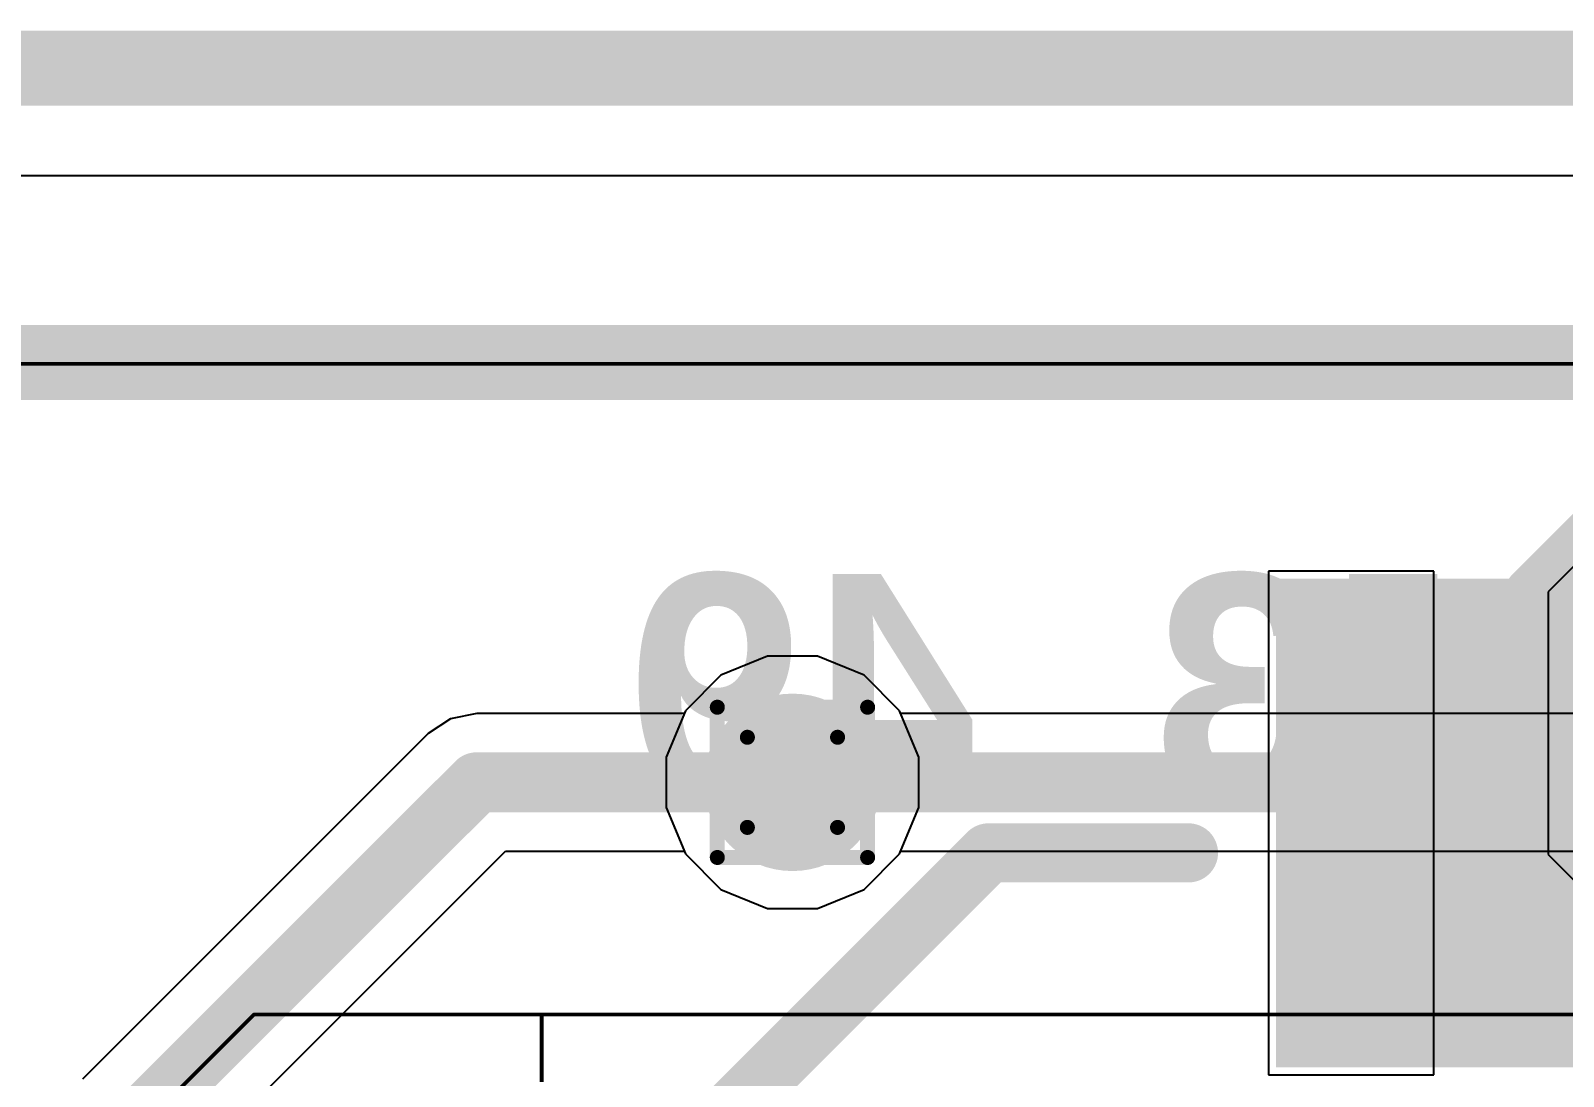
# Model space of a CAD drawing. Header units: inches. Extents: x -11 to 5433, y -4 to 5447.
# Drawn here: x 3.6 to 8.78, y 31.09 to 34.62 of the extents above; entities that cross this region are included whole.
import ezdxf

# ---------------------------------------------------------------- set-up
doc = ezdxf.new("R2010")
doc.units = ezdxf.units.IN
for name, color, linetype in [('Board_outline', 216, 'Continuous'), ('Bottom Layer', 5, 'Continuous'), ('Bottom Overlay', 54, 'Continuous'), ('Bottom Paste', 16, 'Continuous'), ('Bottom Solder', 6, 'Continuous'), ('Drill Drawing', 1, 'Continuous'), ('Ground', 16, 'Continuous'), ('Mechanical 4', 56, 'Continuous'), ('Power', 76, 'Continuous'), ('Top Layer', 1, 'Continuous'), ('Top Overlay', 2, 'Continuous'), ('Top Paste', 8, 'Continuous'), ('Top Solder', 216, 'Continuous'), ('Via Holes', 16, 'Continuous')]:
    doc.layers.add(name, color=color, linetype=linetype)
doc.styles.add('Arial_Bold', font='', dxfattribs={"height": 0.2})
doc.styles.get('Arial_Bold').set_extended_font_data('Arial', bold=True)

# ---------------------------------------------------------------- blocks, each defined once
blk = doc.blocks.new('T__________B_125')
at = {"layer": 'Bottom Layer'}
blk.add_hatch(color=5, dxfattribs=at).paths.add_polyline_path([(0.381, 0.762), (-0.381, 0.762), (-0.762, 0.381), (-0.762, -0.381), (-0.381, -0.762), (0.381, -0.762), (0.762, -0.381), (0.762, 0.381)])
at = {"layer": 'Bottom Paste'}
blk.add_hatch(color=16, dxfattribs=at).paths.add_polyline_path([(0.381, 0.762), (-0.381, 0.762), (-0.762, 0.381), (-0.762, -0.381), (-0.381, -0.762), (0.381, -0.762), (0.762, -0.381), (0.762, 0.381)])
at = {"layer": 'Bottom Solder'}
blk.add_hatch(color=6, dxfattribs=at).paths.add_polyline_path([(0.4318, 0.8636), (-0.4318, 0.8636), (-0.8636, 0.4318), (-0.8636, -0.4318), (-0.4318, -0.8636), (0.4318, -0.8636), (0.8636, -0.4318), (0.8636, 0.4318)])
at = {"layer": 'Bottom Overlay'}
for points in [[(-0.9398, 0.4318, 0.2, 0.2, 0), (-0.4318, 0.9398, 0.2, 0.2, 0)], [(-0.4318, 0.9398, 0.2, 0.2, 0), (0.4318, 0.9398, 0.2, 0.2, 0)], [(0.4318, 0.9398, 0.2, 0.2, 0), (0.9398, 0.4318, 0.2, 0.2, 0)], [(-0.9398, -0.4318, 0.2, 0.2, 0), (-0.9398, 0.4318, 0.2, 0.2, 0)], [(0.9398, -0.4318, 0.2, 0.2, 0), (0.9398, 0.4318, 0.2, 0.2, 0)], [(-0.9398, -0.4318, 0.2, 0.2, 0), (-0.4318, -0.9398, 0.2, 0.2, 0)], [(0.4318, -0.9398, 0.2, 0.2, 0), (0.9398, -0.4318, 0.2, 0.2, 0)], [(-0.4318, -0.9398, 0.2, 0.2, 0), (0.4318, -0.9398, 0.2, 0.2, 0)]]:
    blk.add_lwpolyline(points, format="xyseb", dxfattribs=at)
for points in [[(-0.4818, 0.9398, 0.1, 0.1, 1), (-0.3818, 0.9398, 0.1, 0.1, 1)], [(-0.4818, 0.9398, 0.1, 0.1, 1), (-0.3818, 0.9398, 0.1, 0.1, 1)], [(0.3818, 0.9398, 0.1, 0.1, 1), (0.4818, 0.9398, 0.1, 0.1, 1)], [(0.3818, 0.9398, 0.1, 0.1, 1), (0.4818, 0.9398, 0.1, 0.1, 1)], [(-0.9898, 0.4318, 0.1, 0.1, 1), (-0.8898, 0.4318, 0.1, 0.1, 1)], [(-0.9898, 0.4318, 0.1, 0.1, 1), (-0.8898, 0.4318, 0.1, 0.1, 1)], [(0.8898, 0.4318, 0.1, 0.1, 1), (0.9898, 0.4318, 0.1, 0.1, 1)], [(0.8898, 0.4318, 0.1, 0.1, 1), (0.9898, 0.4318, 0.1, 0.1, 1)], [(-0.9898, -0.4318, 0.1, 0.1, 1), (-0.8898, -0.4318, 0.1, 0.1, 1)], [(-0.9898, -0.4318, 0.1, 0.1, 1), (-0.8898, -0.4318, 0.1, 0.1, 1)], [(0.8898, -0.4318, 0.1, 0.1, 1), (0.9898, -0.4318, 0.1, 0.1, 1)], [(0.8898, -0.4318, 0.1, 0.1, 1), (0.9898, -0.4318, 0.1, 0.1, 1)], [(-0.4818, -0.9398, 0.1, 0.1, 1), (-0.3818, -0.9398, 0.1, 0.1, 1)], [(-0.4818, -0.9398, 0.1, 0.1, 1), (-0.3818, -0.9398, 0.1, 0.1, 1)], [(0.3818, -0.9398, 0.1, 0.1, 1), (0.4818, -0.9398, 0.1, 0.1, 1)], [(0.3818, -0.9398, 0.1, 0.1, 1), (0.4818, -0.9398, 0.1, 0.1, 1)]]:
    blk.add_lwpolyline(points, format="xyseb", close=True, dxfattribs=at)
blk = doc.blocks.new('QTH_030_01_L_D_A_K_TR_157')
at = {"layer": 'Top Layer'}
for points in [[(6.5975, -2.361), (6.9025, -2.361), (6.9025, -3.811), (6.5975, -3.811)], [(7.0975, -2.361), (7.4025, -2.361), (7.4025, -3.811), (7.0975, -3.811)]]:
    blk.add_hatch(color=1, dxfattribs=at).paths.add_polyline_path(points)
at = {"layer": 'Top Paste'}
for points in [[(6.5975, -2.361), (6.9025, -2.361), (6.9025, -3.811), (6.5975, -3.811)], [(7.0975, -2.361), (7.4025, -2.361), (7.4025, -3.811), (7.0975, -3.811)]]:
    blk.add_hatch(color=8, dxfattribs=at).paths.add_polyline_path(points)
at = {"layer": 'Top Solder'}
for points in [[(6.4959, -2.2594), (7.0041, -2.2594), (7.0041, -3.9126), (6.4959, -3.9126)], [(6.9959, -2.2594), (7.5041, -2.2594), (7.5041, -3.9126), (6.9959, -3.9126)]]:
    blk.add_hatch(color=216, dxfattribs=at).paths.add_polyline_path(points)
at = {"layer": 'Top Overlay'}
for points in [[(10, -1.461, 0.2, 0.2, 0), (8.476, -2.985, 0.2, 0.2, 0)], [(8.476, -2.985, 0.2, 0.2, 0), (7.8, -2.985, 0.2, 0.2, 0)]]:
    blk.add_lwpolyline(points, format="xyseb", dxfattribs=at)
for points in [[(7.75, -2.985, 0.1, 0.1, 1), (7.85, -2.985, 0.1, 0.1, 1)], [(8.426, -2.985, 0.1, 0.1, 1), (8.526, -2.985, 0.1, 0.1, 1)], [(8.426, -2.985, 0.1, 0.1, 1), (8.526, -2.985, 0.1, 0.1, 1)]]:
    blk.add_lwpolyline(points, format="xyseb", close=True, dxfattribs=at)

msp = doc.modelspace()

# ---------------------------------------------------------------- hatches: boundary and pattern name
at = {"layer": 'Bottom Layer'}
h = msp.add_hatch(color=5, dxfattribs=at)
edge = h.paths.add_edge_path()
edge.add_arc((6.1722, 32.0802), 0.3, 0, 360)
at = {"layer": 'Ground'}
h = msp.add_hatch(color=16, dxfattribs=at)
edge = h.paths.add_edge_path()
edge.add_arc((6.1722, 32.0802), 0.3, 0, 360)
at = {"layer": 'Power'}
h = msp.add_hatch(color=76, dxfattribs=at)
edge = h.paths.add_edge_path()
edge.add_arc((6.1722, 32.0802), 0.3, 0, 360)
at = {"layer": 'Top Layer'}
h = msp.add_hatch(color=1, dxfattribs=at)
edge = h.paths.add_edge_path()
edge.add_arc((6.1722, 32.0802), 0.3, 0, 360)
at = {"layer": 'Via Holes'}
h = msp.add_hatch(color=7, dxfattribs=at)
edge = h.paths.add_edge_path()
edge.add_arc((6.1722, 32.0802), 0.15, 0, 360)

# ---------------------------------------------------------------- linework, layer by layer
at = {"layer": 'Board_outline'}
msp.add_lwpolyline([(-9.9266, 34.495, 0.254, 0.254, 0), (66.0654, 34.495, 0.254, 0.254, 0)], format="xyseb", dxfattribs=at)
at = {"layer": 'Bottom Layer'}
for p, q in [((-9.9266, 34.1324), (15.6309, 34.1324)), ((9.1711, 33.1693), (8.7266, 32.7248)), ((8.7266, 32.7248), (8.7266, 31.8358)), ((6.0873, 32.5072), (5.9303, 32.4422)), ((6.2571, 32.5072), (6.0873, 32.5072)), ((6.4141, 32.4422), (6.2571, 32.5072)), ((5.9303, 32.4422), (5.8102, 32.3221)), ((6.5342, 32.3221), (6.4141, 32.4422)), ((5.0162, 32.2955), (4.9406, 32.245)), ((5.1054, 32.3133), (5.0162, 32.2955)), ((5.8066, 32.3133), (5.1054, 32.3133)), ((5.8102, 32.3221), (5.8066, 32.3133)), ((6.5992, 32.1651), (6.5342, 32.3221)), ((4.9406, 32.245), (3.7722, 31.0766)), ((6.5992, 31.9953), (6.5992, 32.1651)), ((6.5342, 31.8383), (6.5992, 31.9953)), ((4.1701, 30.8153), (5.2019, 31.8471)), ((5.2019, 31.8471), (5.8066, 31.8471)), ((5.8066, 31.8471), (5.8102, 31.8383)), ((5.8102, 31.8383), (5.9303, 31.7182)), ((6.4141, 31.7182), (6.5342, 31.8383)), ((8.7266, 31.8358), (9.1711, 31.3913)), ((5.9303, 31.7182), (6.0873, 31.6532)), ((6.2571, 31.6532), (6.4141, 31.7182)), ((6.0873, 31.6532), (6.2571, 31.6532))]:
    msp.add_line(p, q, dxfattribs=at)
for points in [[(3.937, 30.9118, 0.2032, 0.2032, 0), (5.1054, 32.0802, 0.2032, 0.2032, 0)], [(5.1054, 32.0802, 0.2032, 0.2032, 0), (6.1722, 32.0802, 0.2032, 0.2032, 0)]]:
    msp.add_lwpolyline(points, format="xyseb", dxfattribs=at)
for points in [[(5.0546, 32.0802, 0.1016, 0.1016, 1), (5.1562, 32.0802, 0.1016, 0.1016, 1)], [(5.0546, 32.0802, 0.1016, 0.1016, 1), (5.1562, 32.0802, 0.1016, 0.1016, 1)], [(6.1214, 32.0802, 0.1016, 0.1016, 1), (6.223, 32.0802, 0.1016, 0.1016, 1)]]:
    msp.add_lwpolyline(points, format="xyseb", close=True, dxfattribs=at)
at = {"layer": 'Drill Drawing'}
for points in [[(5.9182, 32.3342, 0.0508, 0.0508, 0), (6.4262, 32.3342, 0.0508, 0.0508, 0)], [(5.9182, 31.8262, 0.0508, 0.0508, 0), (5.9182, 32.3342, 0.0508, 0.0508, 0)], [(6.4262, 31.8262, 0.0508, 0.0508, 0), (6.4262, 32.3342, 0.0508, 0.0508, 0)], [(6.0198, 32.2326, 0.0508, 0.0508, 0), (6.3246, 32.2326, 0.0508, 0.0508, 0)], [(6.0198, 31.9278, 0.0508, 0.0508, 0), (6.0198, 32.2326, 0.0508, 0.0508, 0)], [(6.3246, 31.9278, 0.0508, 0.0508, 0), (6.3246, 32.2326, 0.0508, 0.0508, 0)], [(6.0198, 31.9278, 0.0508, 0.0508, 0), (6.3246, 31.9278, 0.0508, 0.0508, 0)], [(5.9182, 31.8262, 0.0508, 0.0508, 0), (6.4262, 31.8262, 0.0508, 0.0508, 0)]]:
    msp.add_lwpolyline(points, format="xyseb", dxfattribs=at)
for points in [[(5.9055, 32.3342, 0.0254, 0.0254, 1), (5.9309, 32.3342, 0.0254, 0.0254, 1)], [(5.9055, 32.3342, 0.0254, 0.0254, 1), (5.9309, 32.3342, 0.0254, 0.0254, 1)], [(6.4135, 32.3342, 0.0254, 0.0254, 1), (6.4389, 32.3342, 0.0254, 0.0254, 1)], [(6.4135, 32.3342, 0.0254, 0.0254, 1), (6.4389, 32.3342, 0.0254, 0.0254, 1)], [(6.0071, 32.2326, 0.0254, 0.0254, 1), (6.0325, 32.2326, 0.0254, 0.0254, 1)], [(6.0071, 32.2326, 0.0254, 0.0254, 1), (6.0325, 32.2326, 0.0254, 0.0254, 1)], [(6.3119, 32.2326, 0.0254, 0.0254, 1), (6.3373, 32.2326, 0.0254, 0.0254, 1)], [(6.3119, 32.2326, 0.0254, 0.0254, 1), (6.3373, 32.2326, 0.0254, 0.0254, 1)], [(6.0071, 31.9278, 0.0254, 0.0254, 1), (6.0325, 31.9278, 0.0254, 0.0254, 1)], [(6.0071, 31.9278, 0.0254, 0.0254, 1), (6.0325, 31.9278, 0.0254, 0.0254, 1)], [(6.3119, 31.9278, 0.0254, 0.0254, 1), (6.3373, 31.9278, 0.0254, 0.0254, 1)], [(6.3119, 31.9278, 0.0254, 0.0254, 1), (6.3373, 31.9278, 0.0254, 0.0254, 1)], [(5.9055, 31.8262, 0.0254, 0.0254, 1), (5.9309, 31.8262, 0.0254, 0.0254, 1)], [(5.9055, 31.8262, 0.0254, 0.0254, 1), (5.9309, 31.8262, 0.0254, 0.0254, 1)], [(6.4135, 31.8262, 0.0254, 0.0254, 1), (6.4389, 31.8262, 0.0254, 0.0254, 1)], [(6.4135, 31.8262, 0.0254, 0.0254, 1), (6.4389, 31.8262, 0.0254, 0.0254, 1)]]:
    msp.add_lwpolyline(points, format="xyseb", close=True, dxfattribs=at)
at = {"layer": 'Ground'}
for p, q in [((-9.9266, 34.1324), (15.9998, 34.1324)), ((6.0873, 32.5072), (5.9303, 32.4422)), ((6.2571, 32.5072), (6.0873, 32.5072)), ((6.4141, 32.4422), (6.2571, 32.5072)), ((5.9303, 32.4422), (5.8102, 32.3221)), ((6.5342, 32.3221), (6.4141, 32.4422)), ((5.8102, 32.3221), (5.7452, 32.1651)), ((6.5378, 32.3133), (6.5342, 32.3221)), ((16.8184, 32.3133), (6.5378, 32.3133)), ((5.7452, 32.1651), (5.7452, 31.9953)), ((5.7452, 31.9953), (5.8102, 31.8383)), ((5.8102, 31.8383), (5.9303, 31.7182)), ((6.4141, 31.7182), (6.5342, 31.8383)), ((6.5342, 31.8383), (6.5378, 31.8471)), ((6.5378, 31.8471), (16.9149, 31.8471)), ((5.9303, 31.7182), (6.0873, 31.6532)), ((6.2571, 31.6532), (6.4141, 31.7182)), ((6.0873, 31.6532), (6.2571, 31.6532))]:
    msp.add_line(p, q, dxfattribs=at)
msp.add_lwpolyline([(6.1722, 32.0802, 0.2032, 0.2032, 0), (16.9149, 32.0802, 0.2032, 0.2032, 0)], format="xyseb", dxfattribs=at)
msp.add_lwpolyline([(6.1214, 32.0802, 0.1016, 0.1016, 1), (6.223, 32.0802, 0.1016, 0.1016, 1)], format="xyseb", close=True, dxfattribs=at)
at = {"layer": 'Mechanical 4'}
for points in [[(-2.5, 33.5, 0.254, 0.254, 0), (67.5, 33.5, 0.254, 0.254, 0)], [(-2.5028, 33.495, 0.0127, 0.0127, 0), (67.4972, 33.495, 0.0127, 0.0127, 0)], [(3.8624, 30.805, 0.0127, 0.0127, 0), (4.3524, 31.2949, 0.0127, 0.0127, 0)], [(4.3524, 31.2949, 0.0127, 0.0127, 0), (26.1425, 31.2949, 0.0127, 0.0127, 0)], [(5.3244, 31.067, 0.0127, 0.0127, 0), (5.3244, 31.2949, 0.0127, 0.0127, 0)]]:
    msp.add_lwpolyline(points, format="xyseb", dxfattribs=at)
for points in [[(4.3492, 31.2949, 0.00635, 0.00635, 1), (4.3555, 31.2949, 0.00635, 0.00635, 1)], [(4.3492, 31.2949, 0.00635, 0.00635, 1), (4.3555, 31.2949, 0.00635, 0.00635, 1)], [(5.3212, 31.2949, 0.00635, 0.00635, 1), (5.3276, 31.2949, 0.00635, 0.00635, 1)]]:
    msp.add_lwpolyline(points, format="xyseb", close=True, dxfattribs=at)
at = {"layer": 'Power'}
for p, q in [((0.899, 34.1324), (15.9998, 34.1324)), ((6.0873, 32.5072), (5.9303, 32.4422)), ((6.2571, 32.5072), (6.0873, 32.5072)), ((6.4141, 32.4422), (6.2571, 32.5072)), ((5.9303, 32.4422), (5.8102, 32.3221)), ((6.5342, 32.3221), (6.4141, 32.4422)), ((5.8102, 32.3221), (5.7452, 32.1651)), ((6.5992, 32.1651), (6.5342, 32.3221)), ((5.7452, 32.1651), (5.7452, 31.9953)), ((6.5992, 31.9953), (6.5992, 32.1651)), ((5.7452, 31.9953), (5.8102, 31.8383)), ((6.5342, 31.8383), (6.5992, 31.9953)), ((5.8102, 31.8383), (5.9303, 31.7182)), ((6.4141, 31.7182), (6.5342, 31.8383)), ((5.9303, 31.7182), (6.0873, 31.6532)), ((6.2571, 31.6532), (6.4141, 31.7182)), ((6.0873, 31.6532), (6.2571, 31.6532))]:
    msp.add_line(p, q, dxfattribs=at)
at = {"layer": 'Top Layer'}
for p, q in [((-9.9266, 34.1324), (15.9998, 34.1324)), ((8.3401, 32.7947), (7.7811, 32.7947)), ((7.7811, 32.7947), (7.7811, 31.0907)), ((8.3401, 31.0907), (8.3401, 32.7947)), ((6.0873, 32.5072), (5.9303, 32.4422)), ((6.2571, 32.5072), (6.0873, 32.5072)), ((6.4141, 32.4422), (6.2571, 32.5072)), ((5.9303, 32.4422), (5.8102, 32.3221)), ((6.5342, 32.3221), (6.4141, 32.4422)), ((5.8102, 32.3221), (5.7452, 32.1651)), ((6.5992, 32.1651), (6.5342, 32.3221)), ((5.7452, 32.1651), (5.7452, 31.9953)), ((6.5992, 31.9953), (6.5992, 32.1651)), ((5.7452, 31.9953), (5.8102, 31.8383)), ((6.5342, 31.8383), (6.5992, 31.9953)), ((5.8102, 31.8383), (5.9303, 31.7182)), ((6.4141, 31.7182), (6.5342, 31.8383)), ((5.9303, 31.7182), (6.0873, 31.6532)), ((6.2571, 31.6532), (6.4141, 31.7182)), ((6.0873, 31.6532), (6.2571, 31.6532)), ((7.7811, 31.0907), (8.3401, 31.0907))]:
    msp.add_line(p, q, dxfattribs=at)

# ---------------------------------------------------------------- block references
msp.add_blockref('T__________B_125', (9.6156, 32.2803))
at = {"rotation": 180}
msp.add_blockref('QTH_030_01_L_D_A_K_TR_157', (15.3106, 28.8567), dxfattribs=at)

# ---------------------------------------------------------------- texts
at = {"layer": 'Bottom Overlay', "style": 'Arial_Bold', "text_generation_flag": 2}
msp.add_text('J3_49', height=0.762, rotation=360, dxfattribs=at).set_placement((8.5725, 32.0223))

doc.saveas('drawing.dxf')
